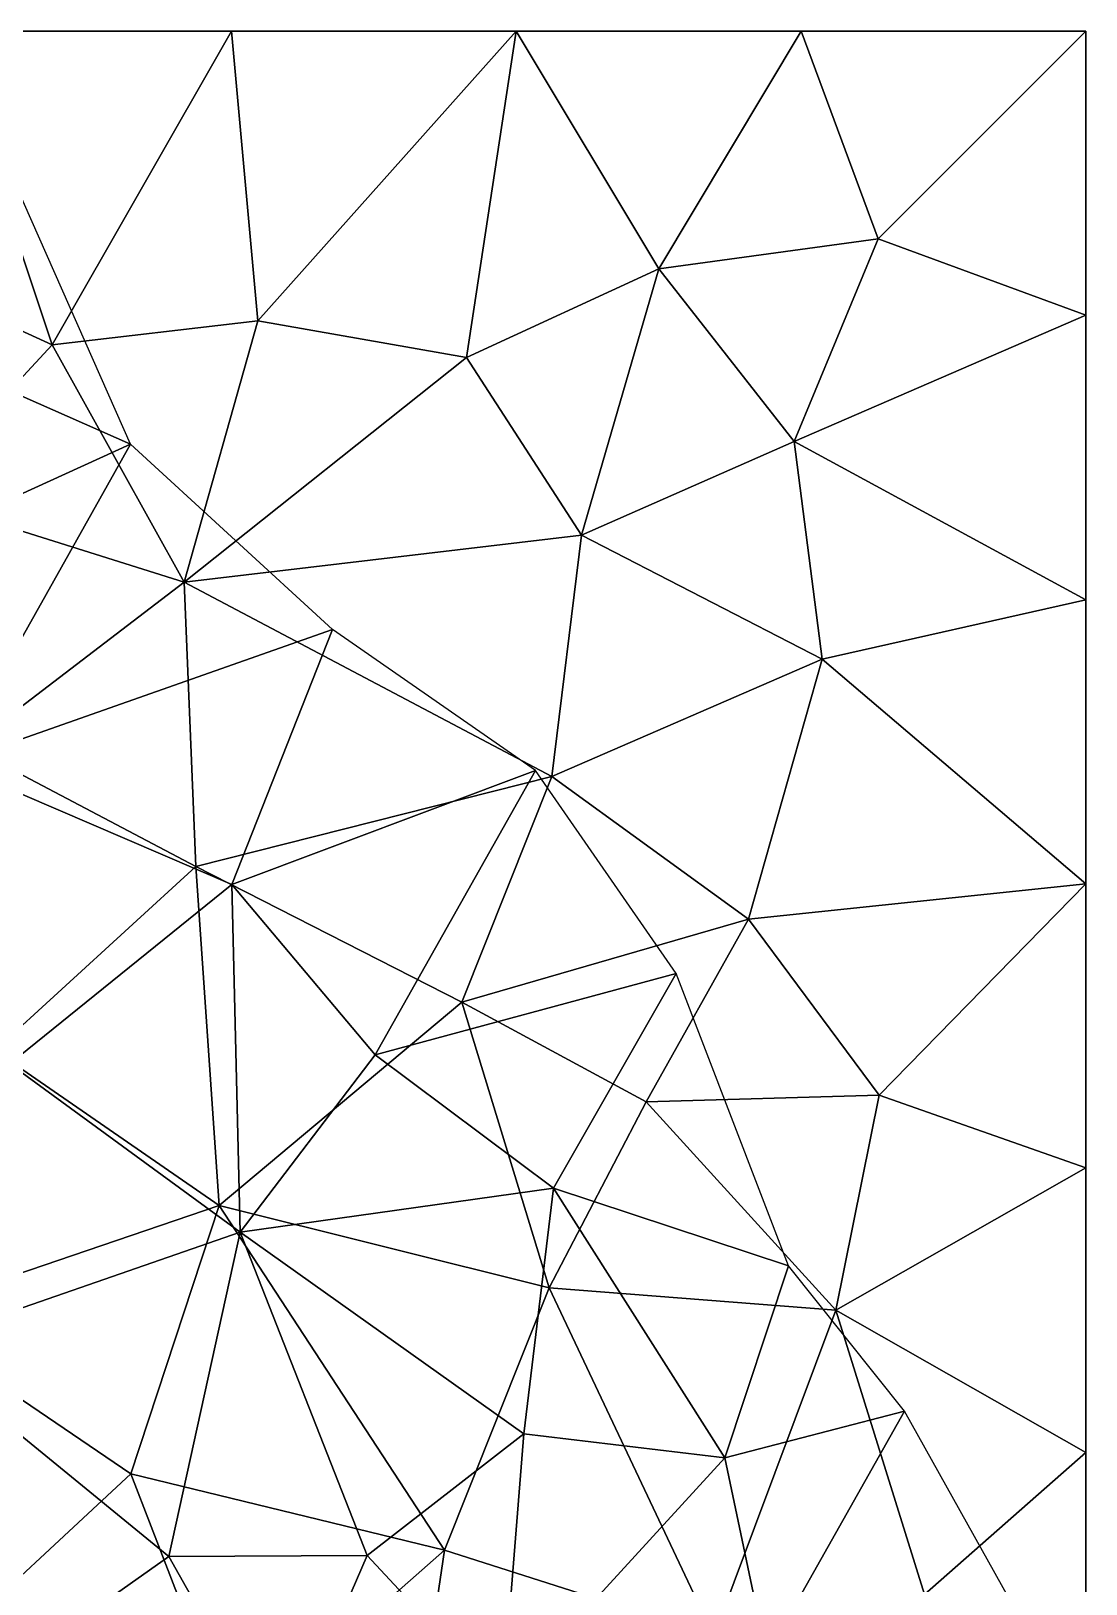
# Model space of a CAD drawing. Extents: x 0 to 12, y 0 to 12.
# Drawn here: x 9.22 to 12, y 7.906 to 12 of the extents above; entities that cross this region are included whole.
import ezdxf

# ---------------------------------------------------------------- set-up
doc = ezdxf.new("R2010")
doc.units = 0
doc.header["$MEASUREMENT"] = 0
doc.layers.add('Faces', color=7, linetype='CONTINUOUS')

msp = doc.modelspace()

# ---------------------------------------------------------------- linework, layer by layer
at = {"layer": 'Faces'}
for points in [[(8.5001, 12, 3.5), (8.8313, 12, 2.9385), (9.3804, 12, 3.8722)], [(9.3804, 12, 3.8722), (8.7892, 12, 4.0434), (8.5001, 12, 3.5)], [(9.4528, 12, 6.7786), (8.5293, 12, 6.9073), (8.8217, 12, 6.2106)], [(9.001, 12, 7.4975), (8.5293, 12, 6.9073), (9.4528, 12, 6.7786)], [(9.001, 12, 7.4975), (9.4038, 12, 8.0524), (8.6203, 12, 8.2549)], [(8.6203, 12, 8.2549), (9.4038, 12, 8.0524), (9.3203, 12, 8.7329)], [(9.3203, 12, 8.7329), (8.7236, 12, 9.0807), (8.6203, 12, 8.2549)], [(8.7236, 12, 9.0807), (9.6288, 12, 9.1553), (9.4521, 12, 9.6475)], [(9.4521, 12, 9.6475), (9.0274, 12, 9.9432), (8.7236, 12, 9.0807)], [(9.3203, 12, 8.7329), (9.6288, 12, 9.1553), (8.7236, 12, 9.0807)], [(9.0002, 12), (8.7459, 11.2365), (9.4818, 10.9109)], [(8.999, 12, 12), (9.2761, 11.1728, 12), (8.7804, 11.3998, 12)], [(8.8353, 12, 4.6572), (8.7892, 12, 4.0434), (9.3804, 12, 3.8722)], [(8.8217, 12, 6.2106), (9.7622, 12, 6.1055), (9.4528, 12, 6.7786)], [(9.0137, 12, 5.4355), (9.7622, 12, 6.1055), (8.8217, 12, 6.2106)], [(8.8313, 12, 2.9385), (9.7331, 12, 3.3385), (9.3804, 12, 3.8722)], [(9.4585, 12, 2.7608), (8.8313, 12, 2.9385), (9.1095, 12, 2.0957)], [(9.4585, 12, 2.7608), (9.7331, 12, 3.3385), (8.8313, 12, 2.9385)], [(8.8353, 12, 4.6572), (9.5186, 12, 4.7419), (9.0137, 12, 5.4355)], [(9.3804, 12, 3.8722), (9.5186, 12, 4.7419), (8.8353, 12, 4.6572)], [(9.0631, 12, 11.1672), (8.8674, 12, 10.4354), (9.6173, 12, 10.5422)], [(8.8674, 12, 10.4354), (9.0274, 12, 9.9432), (9.6173, 12, 10.5422)], [(9.5725, 12, 1.4776), (9.1095, 12, 2.0957), (8.8748, 12, 1.3822)], [(9.0838, 12, 0.7044), (9.5725, 12, 1.4776), (8.8748, 12, 1.3822)], [(8.999, 12, 12), (9.5729, 12, 11.446), (9.7482, 12, 12)], [(9.0631, 12, 11.1672), (9.5729, 12, 11.446), (8.999, 12, 12)], [(9.7482, 12, 12), (9.2761, 11.1728, 12), (8.999, 12, 12)], [(9.4528, 12, 6.7786), (9.8985, 12, 7.5777), (9.001, 12, 7.4975)], [(9.8985, 12, 7.5777), (9.4038, 12, 8.0524), (9.001, 12, 7.4975)], [(9.0137, 12, 5.4355), (9.5186, 12, 4.7419), (9.8093, 12, 5.3661)], [(9.8093, 12, 5.3661), (9.7622, 12, 6.1055), (9.0137, 12, 5.4355)], [(9.6173, 12, 10.5422), (9.0274, 12, 9.9432), (9.4521, 12, 9.6475)], [(9.6173, 12, 10.5422), (9.5729, 12, 11.446), (9.0631, 12, 11.1672)], [(9.7857, 12, 0.8064), (9.5725, 12, 1.4776), (9.0838, 12, 0.7044)], [(9.5725, 12, 1.4776), (9.6778, 12, 2.039), (9.1095, 12, 2.0957)], [(9.1095, 12, 2.0957), (9.6778, 12, 2.039), (9.4585, 12, 2.7608)], [(9.8176, 11.2361, 12), (9.2761, 11.1728, 12), (9.7482, 12, 12)], [(10.1421, 12, 9.0544), (9.6288, 12, 9.1553), (9.3203, 12, 8.7329)], [(10.5006, 12, 8.2481), (10.1421, 12, 9.0544), (9.3203, 12, 8.7329)], [(9.3203, 12, 8.7329), (9.4038, 12, 8.0524), (10.5006, 12, 8.2481)], [(9.7331, 12, 3.3385), (9.9173, 12, 4.0318), (9.3804, 12, 3.8722)], [(9.9173, 12, 4.0318), (9.5186, 12, 4.7419), (9.3804, 12, 3.8722)], [(10.5006, 12, 8.2481), (9.4038, 12, 8.0524), (9.8985, 12, 7.5777)], [(9.4521, 12, 9.6475), (10.0483, 12, 9.9566), (9.6173, 12, 10.5422)], [(9.6288, 12, 9.1553), (10.0483, 12, 9.9566), (9.4521, 12, 9.6475)], [(10.3019, 12, 6.7719), (9.8985, 12, 7.5777), (9.4528, 12, 6.7786)], [(9.4528, 12, 6.7786), (9.7622, 12, 6.1055), (10.3019, 12, 6.7719)], [(10.1971, 12, 2.8854), (9.7331, 12, 3.3385), (9.4585, 12, 2.7608)], [(9.4585, 12, 2.7608), (9.6778, 12, 2.039), (10.1971, 12, 2.8854)], [(9.8093, 12, 5.3661), (9.5186, 12, 4.7419), (10.1736, 12, 4.5297)], [(10.1736, 12, 4.5297), (9.5186, 12, 4.7419), (9.9173, 12, 4.0318)], [(9.5725, 12, 1.4776), (10.2341, 12, 1.1728), (10.1975, 12, 1.8023)], [(10.1975, 12, 1.8023), (9.6778, 12, 2.039), (9.5725, 12, 1.4776)], [(9.7857, 12, 0.8064), (10.2341, 12, 1.1728), (9.5725, 12, 1.4776)], [(10.1149, 12, 11.2367), (9.5729, 12, 11.446), (9.6173, 12, 10.5422)], [(9.7482, 12, 12), (9.5729, 12, 11.446), (10.1149, 12, 11.2367)], [(9.6173, 12, 10.5422), (10.0483, 12, 9.9566), (10.2981, 12, 10.5799)], [(9.6173, 12, 10.5422), (10.2981, 12, 10.5799), (10.1149, 12, 11.2367)], [(10.1421, 12, 9.0544), (10.0483, 12, 9.9566), (9.6288, 12, 9.1553)], [(10.4293, 12, 2.3439), (9.6778, 12, 2.039), (10.1975, 12, 1.8023)], [(10.1971, 12, 2.8854), (9.6778, 12, 2.039), (10.4293, 12, 2.3439)], [(10.3041, 12, 3.6267), (9.7331, 12, 3.3385), (10.1971, 12, 2.8854)], [(10.3041, 12, 3.6267), (9.9173, 12, 4.0318), (9.7331, 12, 3.3385)], [(9.7482, 12, 12), (10.1149, 12, 11.2367), (10.4986, 12, 12)], [(10.4986, 12, 12), (9.8176, 11.2361, 12), (9.7482, 12, 12)], [(10.4795, 12, 5.9204), (9.7622, 12, 6.1055), (9.8093, 12, 5.3661)], [(10.3019, 12, 6.7719), (9.7622, 12, 6.1055), (10.4795, 12, 5.9204)], [(10.1736, 12, 4.5297), (10.4174, 12, 5.2861), (9.8093, 12, 5.3661)], [(9.8093, 12, 5.3661), (10.4174, 12, 5.2861), (10.4795, 12, 5.9204)], [(10.4986, 12, 12), (10.3673, 11.1395, 12), (9.8176, 11.2361, 12)], [(10.3019, 12, 6.7719), (10.8352, 12, 6.9094), (9.8985, 12, 7.5777)], [(9.8985, 12, 7.5777), (10.8352, 12, 6.9094), (11.0265, 12, 7.4258)], [(10.5006, 12, 8.2481), (9.8985, 12, 7.5777), (11.0265, 12, 7.4258)], [(10.1736, 12, 4.5297), (9.9173, 12, 4.0318), (10.3041, 12, 3.6267)], [(10.2981, 12, 10.5799), (10.0483, 12, 9.9566), (10.6868, 12, 9.7487)], [(10.6868, 12, 9.7487), (10.0483, 12, 9.9566), (10.1421, 12, 9.0544)], [(10.1149, 12, 11.2367), (10.6659, 12, 11.4378), (10.4986, 12, 12)], [(10.1149, 12, 11.2367), (10.2981, 12, 10.5799), (10.9001, 12, 10.9)], [(10.9001, 12, 10.9), (10.6659, 12, 11.4378), (10.1149, 12, 11.2367)], [(10.1421, 12, 9.0544), (10.7831, 12, 9.062), (10.6868, 12, 9.7487)], [(10.5006, 12, 8.2481), (10.7831, 12, 9.062), (10.1421, 12, 9.0544)], [(11.0472, 12, 4.2664), (10.1736, 12, 4.5297), (10.3041, 12, 3.6267)], [(11.0472, 12, 4.2664), (10.7167, 12, 4.7507), (10.1736, 12, 4.5297)], [(10.7167, 12, 4.7507), (10.4174, 12, 5.2861), (10.1736, 12, 4.5297)], [(10.1971, 12, 2.8854), (10.4293, 12, 2.3439), (10.9161, 12, 2.6756)], [(10.9161, 12, 2.6756), (10.6671, 12, 3.1592), (10.1971, 12, 2.8854)], [(10.1971, 12, 2.8854), (10.6671, 12, 3.1592), (10.3041, 12, 3.6267)], [(10.1975, 12, 1.8023), (10.2341, 12, 1.1728), (10.6927, 12, 1.5263)], [(10.1975, 12, 1.8023), (10.6927, 12, 1.5263), (10.4293, 12, 2.3439)], [(10.2981, 12, 10.5799), (11.1798, 12, 10.2528), (10.9001, 12, 10.9)], [(10.6868, 12, 9.7487), (11.1798, 12, 10.2528), (10.2981, 12, 10.5799)], [(10.4795, 12, 5.9204), (10.8352, 12, 6.9094), (10.3019, 12, 6.7719)], [(10.3041, 12, 3.6267), (11.1205, 12, 3.4596), (11.0472, 12, 4.2664)], [(10.3041, 12, 3.6267), (10.6671, 12, 3.1592), (11.1205, 12, 3.4596)], [(10.8742, 11.3731, 12), (10.3673, 11.1395, 12), (10.4986, 12, 12)], [(11.0295, 12, 5.2466), (10.4174, 12, 5.2861), (10.7167, 12, 4.7507)], [(10.4795, 12, 5.9204), (10.4174, 12, 5.2861), (11.0295, 12, 5.2466)], [(10.4293, 12, 2.3439), (10.6927, 12, 1.5263), (11.1739, 12, 1.826)], [(10.9161, 12, 2.6756), (10.4293, 12, 2.3439), (11.1739, 12, 1.826)], [(11.0295, 12, 5.2466), (11.0493, 12, 5.9513), (10.4795, 12, 5.9204)], [(10.4795, 12, 5.9204), (11.0493, 12, 5.9513), (11.2042, 12, 6.5005)], [(11.2042, 12, 6.5005), (10.8352, 12, 6.9094), (10.4795, 12, 5.9204)], [(11.2497, 12, 12), (10.8742, 11.3731, 12), (10.4986, 12, 12)], [(10.4986, 12, 12), (10.6659, 12, 11.4378), (11.2497, 12, 12)], [(10.5006, 12, 8.2481), (11.3952, 12, 7.9765), (11.2504, 12, 8.6233)], [(11.0265, 12, 7.4258), (11.3952, 12, 7.9765), (10.5006, 12, 8.2481)], [(11.2504, 12, 8.6233), (10.7831, 12, 9.062), (10.5006, 12, 8.2481)], [(11.4539, 12, 11.4538), (10.6659, 12, 11.4378), (10.9001, 12, 10.9)], [(11.2497, 12, 12), (10.6659, 12, 11.4378), (11.4539, 12, 11.4538)], [(11.1205, 12, 3.4596), (10.6671, 12, 3.1592), (10.9161, 12, 2.6756)], [(10.6868, 12, 9.7487), (10.7831, 12, 9.062), (11.3433, 12, 9.3736)], [(10.6868, 12, 9.7487), (11.5022, 12, 9.8579), (11.1798, 12, 10.2528)], [(11.3433, 12, 9.3736), (11.5022, 12, 9.8579), (10.6868, 12, 9.7487)], [(11.0295, 12, 5.2466), (10.7167, 12, 4.7507), (11.4311, 12, 4.7635)], [(11.4311, 12, 4.7635), (10.7167, 12, 4.7507), (11.0472, 12, 4.2664)], [(11.3433, 12, 9.3736), (10.7831, 12, 9.062), (11.2504, 12, 8.6233)], [(11.2042, 12, 6.5005), (11.4754, 12, 7.0323), (10.8352, 12, 6.9094)], [(10.8352, 12, 6.9094), (11.4754, 12, 7.0323), (11.0265, 12, 7.4258)], [(11.2497, 12, 12), (11.4523, 11.4527, 12), (10.8742, 11.3731, 12)], [(10.9001, 12, 10.9), (11.1798, 12, 10.2528), (11.5138, 12, 10.8738)], [(11.5138, 12, 10.8738), (11.4539, 12, 11.4538), (10.9001, 12, 10.9)], [(10.9161, 12, 2.6756), (11.5217, 12, 2.6239), (11.1205, 12, 3.4596)], [(11.1739, 12, 1.826), (11.5217, 12, 2.6239), (10.9161, 12, 2.6756)], [(11.0265, 12, 7.4258), (11.4754, 12, 7.0323), (11.3952, 12, 7.9765)], [(11.4311, 12, 4.7635), (11.5148, 12, 5.6212), (11.0295, 12, 5.2466)], [(11.5148, 12, 5.6212), (11.0493, 12, 5.9513), (11.0295, 12, 5.2466)], [(11.0472, 12, 4.2664), (11.1205, 12, 3.4596), (11.5865, 12, 4.1223)], [(11.5865, 12, 4.1223), (11.4311, 12, 4.7635), (11.0472, 12, 4.2664)], [(11.0493, 12, 5.9513), (11.519, 12, 6.1172), (11.2042, 12, 6.5005)], [(11.5148, 12, 5.6212), (11.519, 12, 6.1172), (11.0493, 12, 5.9513)], [(11.1205, 12, 3.4596), (11.5217, 12, 2.6239), (12, 12, 2.9988)], [(11.5865, 12, 4.1223), (11.1205, 12, 3.4596), (12, 12, 3.7473)], [(12, 12, 3.7473), (11.1205, 12, 3.4596), (12, 12, 2.9988)], [(11.5138, 12, 10.8738), (11.1798, 12, 10.2528), (12, 12, 10.4983)], [(11.1798, 12, 10.2528), (11.5022, 12, 9.8579), (12, 12, 10.4983)], [(12, 12, 6.7473), (11.4754, 12, 7.0323), (11.2042, 12, 6.5005)], [(11.2042, 12, 6.5005), (11.519, 12, 6.1172), (12, 12, 6.7473)], [(12, 12, 12), (11.4523, 11.4527, 12), (11.2497, 12, 12)], [(11.2497, 12, 12), (11.4539, 12, 11.4538), (12, 12, 12)], [(12, 12, 8.9991), (11.2504, 12, 8.6233), (12, 12, 8.2475)], [(12, 12, 8.9991), (11.3433, 12, 9.3736), (11.2504, 12, 8.6233)], [(11.2504, 12, 8.6233), (11.3952, 12, 7.9765), (12, 12, 8.2475)], [(12, 12, 9.7485), (11.3433, 12, 9.3736), (12, 12, 8.9991)], [(12, 12, 9.7485), (11.5022, 12, 9.8579), (11.3433, 12, 9.3736)], [(12, 12, 8.2475), (11.3952, 12, 7.9765), (12, 12, 7.4972)], [(11.3952, 12, 7.9765), (11.4754, 12, 7.0323), (12, 12, 7.4972)], [(12, 12, 5.2465), (11.4311, 12, 4.7635), (12, 12, 4.4972)], [(12, 12, 4.4972), (11.4311, 12, 4.7635), (11.5865, 12, 4.1223)], [(12, 12, 5.2465), (11.5148, 12, 5.6212), (11.4311, 12, 4.7635)], [(12, 11.2511, 12), (11.4523, 11.4527, 12), (12, 12, 12)], [(12, 12, 11.2493), (11.4539, 12, 11.4538), (11.5138, 12, 10.8738)], [(12, 12, 12), (11.4539, 12, 11.4538), (12, 12, 11.2493)], [(12, 12, 7.4972), (11.4754, 12, 7.0323), (12, 12, 6.7473)], [(12, 12, 10.4983), (11.5022, 12, 9.8579), (12, 12, 9.7485)], [(12, 12, 11.2493), (11.5138, 12, 10.8738), (12, 12, 10.4983)], [(12, 12, 5.996), (11.5148, 12, 5.6212), (12, 12, 5.2465)], [(12, 12, 5.996), (11.519, 12, 6.1172), (11.5148, 12, 5.6212)], [(12, 12, 6.7473), (11.519, 12, 6.1172), (12, 12, 5.996)], [(12, 12, 4.4972), (11.5865, 12, 4.1223), (12, 12, 3.7473)], [(12, 11.2501, 7.8723), (12, 11.3432, 8.6233), (12, 12, 8.2475)], [(12, 12, 5.996), (12, 11.4819, 5.6456), (12, 11.1068, 6.1461)], [(12, 12, 10.4983), (12, 11.5144, 10.8738), (12, 12, 11.2493)], [(12, 12, 7.4972), (12, 11.2501, 7.8723), (12, 12, 8.2475)], [(12, 12, 3.7473), (12, 11.5211, 4.1223), (12, 12, 4.4972)], [(12, 11.5211, 4.1223), (12, 11.1882, 4.6509), (12, 12, 4.4972)], [(12, 12, 5.2465), (12, 11.1882, 4.6509), (12, 11.0003, 5.2466)], [(12, 12, 4.4972), (12, 11.1882, 4.6509), (12, 12, 5.2465)], [(12, 12, 8.2475), (12, 11.3432, 8.6233), (12, 12, 8.9991)], [(12, 12, 5.2465), (12, 11.4819, 5.6456), (12, 12, 5.996)], [(12, 11.0003, 5.2466), (12, 11.4819, 5.6456), (12, 12, 5.2465)], [(12, 12, 3.7473), (12, 11.2447, 3.5979), (12, 11.5211, 4.1223)], [(12, 12, 2.9988), (12, 11.2447, 3.5979), (12, 12, 3.7473)], [(12, 12, 6.7473), (12, 11.4866, 6.5459), (12, 11.1787, 7.0033)], [(12, 11.3432, 8.6233), (12, 11.4584, 9.2801), (12, 12, 8.9991)], [(12, 12, 9.7485), (12, 11.4584, 9.2801), (12, 11.3381, 9.8782)], [(12, 12, 7.4972), (12, 11.1787, 7.0033), (12, 11.2501, 7.8723)], [(12, 12, 6.7473), (12, 11.1787, 7.0033), (12, 12, 7.4972)], [(12, 12, 10.4983), (12, 11.1882, 10.438), (12, 11.5144, 10.8738)], [(12, 12, 5.996), (12, 11.4866, 6.5459), (12, 12, 6.7473)], [(12, 12, 12), (12, 11.4541, 11.4536), (12, 11.2511, 12)], [(12, 12, 11.2493), (12, 11.4541, 11.4536), (12, 12, 12)], [(12, 11.5144, 10.8738), (12, 11.4541, 11.4536), (12, 12, 11.2493)], [(12, 12, 8.9991), (12, 11.4584, 9.2801), (12, 12, 9.7485)], [(12, 11.1068, 6.1461), (12, 11.4866, 6.5459), (12, 12, 5.996)], [(12, 12, 9.7485), (12, 11.3381, 9.8782), (12, 12, 10.4983)], [(12, 11.3381, 9.8782), (12, 11.1882, 10.438), (12, 12, 10.4983)], [(12, 10.9138, 4.0897), (12, 11.1882, 4.6509), (12, 11.5211, 4.1223)], [(12, 11.5211, 4.1223), (12, 11.2447, 3.5979), (12, 10.9138, 4.0897)], [(12, 11.5144, 10.8738), (12, 11.1882, 10.438), (12, 10.9011, 10.9004)], [(12, 10.9011, 10.9004), (12, 11.4541, 11.4536), (12, 11.5144, 10.8738)], [(12, 11.1787, 7.0033), (12, 11.4866, 6.5459), (12, 11.1068, 6.1461)], [(12, 11.1068, 6.1461), (12, 11.4819, 5.6456), (12, 11.0003, 5.2466)], [(11.4523, 11.4527, 12), (11.2313, 10.9182, 12), (10.8742, 11.3731, 12)], [(12, 11.2511, 12), (11.2313, 10.9182, 12), (11.4523, 11.4527, 12)], [(12, 10.7596, 8.8003), (12, 11.4584, 9.2801), (12, 11.3432, 8.6233)], [(12, 11.3381, 9.8782), (12, 11.4584, 9.2801), (12, 10.8605, 9.4018)], [(12, 10.8605, 9.4018), (12, 11.4584, 9.2801), (12, 10.7596, 8.8003)], [(12, 11.2511, 12), (12, 11.4541, 11.4536), (12, 10.6655, 11.4373)], [(12, 10.6655, 11.4373), (12, 11.4541, 11.4536), (12, 10.9011, 10.9004)], [(8.7804, 11.3998, 12), (9.2761, 11.1728, 12), (8.9049, 10.7734, 12)], [(10.6709, 10.6711, 12), (10.3673, 11.1395, 12), (10.8742, 11.3731, 12)], [(10.8742, 11.3731, 12), (11.2313, 10.9182, 12), (10.6709, 10.6711, 12)], [(12, 10.5006, 8.2481), (12, 11.3432, 8.6233), (12, 11.2501, 7.8723)], [(12, 10.5006, 8.2481), (12, 10.7596, 8.8003), (12, 11.3432, 8.6233)], [(12, 10.7231, 10.1554), (12, 11.1882, 10.438), (12, 11.3381, 9.8782)], [(12, 10.7231, 10.1554), (12, 11.3381, 9.8782), (12, 10.8605, 9.4018)], [(8.7459, 11.2365), (8.9369, 10.6625), (9.4818, 10.9109)], [(9.8176, 11.2361, 12), (9.6237, 10.5476, 12), (9.2761, 11.1728, 12)], [(9.8176, 11.2361, 12), (10.3673, 11.1395, 12), (9.6237, 10.5476, 12)], [(12, 10.5009, 12), (11.2313, 10.9182, 12), (12, 11.2511, 12)], [(12, 11.2511, 12), (12, 10.6655, 11.4373), (12, 10.5009, 12)], [(12, 11.2501, 7.8723), (12, 10.6493, 7.4843), (12, 10.5006, 8.2481)], [(12, 11.1787, 7.0033), (12, 10.6493, 7.4843), (12, 11.2501, 7.8723)], [(12, 10.9138, 4.0897), (12, 10.2695, 4.6067), (12, 11.1882, 4.6509)], [(12, 11.1882, 4.6509), (12, 10.2695, 4.6067), (12, 11.0003, 5.2466)], [(12, 10.9011, 10.9004), (12, 11.1882, 10.438), (12, 10.7231, 10.1554)], [(12, 10.3793, 6.6856), (12, 11.1787, 7.0033), (12, 11.1068, 6.1461)], [(12, 10.3793, 6.6856), (12, 10.6493, 7.4843), (12, 11.1787, 7.0033)], [(9.2761, 11.1728, 12), (9.6237, 10.5476, 12), (8.9049, 10.7734, 12)], [(9.6237, 10.5476, 12), (10.3673, 11.1395, 12), (10.6709, 10.6711, 12)], [(12, 11.0003, 5.2466), (12, 10.3765, 5.5682), (12, 11.1068, 6.1461)], [(12, 11.1068, 6.1461), (12, 10.3765, 5.5682), (12, 10.3793, 6.6856)], [(12, 10.2695, 4.6067), (12, 10.3765, 5.5682), (12, 11.0003, 5.2466)], [(9.4818, 10.9109), (8.9369, 10.6625), (9.0086, 10.068)], [(9.4818, 10.9109), (9.0086, 10.068), (10.0146, 10.4225)], [(10.6709, 10.6711, 12), (11.2313, 10.9182, 12), (11.3045, 10.3446, 12)], [(11.3045, 10.3446, 12), (11.2313, 10.9182, 12), (12, 10.5009, 12)], [(12, 10.1146, 11.2368), (12, 10.6655, 11.4373), (12, 10.9011, 10.9004)], [(12, 10.9011, 10.9004), (12, 9.8066, 10.7565), (12, 10.1146, 11.2368)], [(12, 10.7231, 10.1554), (12, 9.8066, 10.7565), (12, 10.9011, 10.9004)], [(12, 10.7596, 8.8003), (12, 10.4357, 9.1639), (12, 10.8605, 9.4018)], [(12, 10.8605, 9.4018), (12, 10.4357, 9.1639), (12, 10.7231, 10.1554)], [(8.9049, 10.7734, 12), (9.6237, 10.5476, 12), (9.0554, 10.1133, 12)], [(12, 10.0472, 8.6876), (12, 10.4357, 9.1639), (12, 10.7596, 8.8003)], [(12, 10.5006, 8.2481), (12, 10.0472, 8.6876), (12, 10.7596, 8.8003)], [(12, 9.9588, 10.2066), (12, 10.7231, 10.1554), (12, 9.9727, 9.3147)], [(12, 9.9588, 10.2066), (12, 9.8066, 10.7565), (12, 10.7231, 10.1554)], [(12, 10.7231, 10.1554), (12, 10.4357, 9.1639), (12, 9.9727, 9.3147)], [(10.6709, 10.6711, 12), (10.5925, 10.0351, 12), (9.6237, 10.5476, 12)], [(11.3045, 10.3446, 12), (10.5925, 10.0351, 12), (10.6709, 10.6711, 12)], [(12, 10.5009, 12), (12, 10.6655, 11.4373), (12, 10.1146, 11.2368)], [(12, 10.5006, 8.2481), (12, 10.6493, 7.4843), (12, 9.9344, 7.5061)], [(12, 9.9344, 7.5061), (12, 10.6493, 7.4843), (12, 10.3793, 6.6856)], [(9.0554, 10.1133, 12), (9.6237, 10.5476, 12), (9.6545, 9.7979, 12)], [(9.6237, 10.5476, 12), (10.5925, 10.0351, 12), (9.6545, 9.7979, 12)], [(11.3045, 10.3446, 12), (12, 10.5009, 12), (12, 9.752, 12)], [(12, 10.5009, 12), (12, 10.1146, 11.2368), (12, 9.752, 12)], [(12, 9.9344, 7.5061), (12, 9.4601, 8.455), (12, 10.5006, 8.2481)], [(12, 9.4601, 8.455), (12, 10.0472, 8.6876), (12, 10.5006, 8.2481)], [(10.0146, 10.4225), (9.0086, 10.068), (9.7491, 9.7504)], [(9.7491, 9.7504), (10.5493, 10.051), (10.0146, 10.4225)], [(12, 9.9727, 9.3147), (12, 10.4357, 9.1639), (12, 10.0472, 8.6876)], [(12, 10.3793, 6.6856), (12, 9.6302, 6.8103), (12, 9.9344, 7.5061)], [(12, 9.8693, 6.0533), (12, 9.6302, 6.8103), (12, 10.3793, 6.6856)], [(12, 10.3793, 6.6856), (12, 10.3765, 5.5682), (12, 9.8693, 6.0533)], [(12, 9.8693, 6.0533), (12, 10.3765, 5.5682), (12, 9.751, 5.2498)], [(12, 9.751, 5.2498), (12, 10.3765, 5.5682), (12, 10.2695, 4.6067)], [(11.1111, 9.6585, 12), (10.5925, 10.0351, 12), (11.3045, 10.3446, 12)], [(11.1111, 9.6585, 12), (11.3045, 10.3446, 12), (12, 9.752, 12)], [(9.1239, 9.3123, 12), (9.0554, 10.1133, 12), (9.6545, 9.7979, 12)], [(12, 9.2918, 11.0024), (12, 9.3777, 11.5678), (12, 10.1146, 11.2368)], [(12, 10.1146, 11.2368), (12, 9.8066, 10.7565), (12, 9.2918, 11.0024)], [(12, 10.1146, 11.2368), (12, 9.3777, 11.5678), (12, 9.752, 12)], [(9.7491, 9.7504), (9.0086, 10.068), (9.1642, 9.2775)], [(9.6545, 9.7979, 12), (10.5925, 10.0351, 12), (10.3552, 9.4397, 12)], [(9.7491, 9.7504), (10.127, 9.3011), (10.5493, 10.051)], [(10.5493, 10.051), (10.127, 9.3011), (10.9202, 9.516)], [(10.3552, 9.4397, 12), (10.5925, 10.0351, 12), (11.1111, 9.6585, 12)], [(12, 9.4776, 9.0273), (12, 10.0472, 8.6876), (12, 9.4601, 8.455)], [(12, 9.9727, 9.3147), (12, 10.0472, 8.6876), (12, 9.4776, 9.0273)], [(12, 9.0909, 9.4496), (12, 9.3588, 10.0185), (12, 9.9727, 9.3147)], [(12, 9.9727, 9.3147), (12, 9.4776, 9.0273), (12, 9.0909, 9.4496)], [(12, 9.9727, 9.3147), (12, 9.3588, 10.0185), (12, 9.9588, 10.2066)], [(12, 9.3588, 10.0185), (12, 9.8066, 10.7565), (12, 9.9588, 10.2066)], [(12, 9.001, 7.4975), (12, 9.4601, 8.455), (12, 9.9344, 7.5061)], [(12, 9.9344, 7.5061), (12, 9.6302, 6.8103), (12, 9.001, 7.4975)], [(12, 9.751, 5.2498), (12, 9.2884, 5.6791), (12, 9.8693, 6.0533)], [(12, 9.0887, 6.2778), (12, 9.6302, 6.8103), (12, 9.8693, 6.0533)], [(12, 9.8693, 6.0533), (12, 9.2884, 5.6791), (12, 9.0887, 6.2778)], [(9.716, 8.9038, 12), (9.1239, 9.3123, 12), (9.6545, 9.7979, 12)], [(9.6545, 9.7979, 12), (10.3552, 9.4397, 12), (9.716, 8.9038, 12)], [(12, 9.2918, 11.0024), (12, 9.8066, 10.7565), (12, 9.3588, 10.0185)], [(9.7491, 9.7504), (9.1642, 9.2775), (9.7715, 8.8338)], [(9.7715, 8.8338), (10.127, 9.3011), (9.7491, 9.7504)], [(12, 9.752, 12), (11.455, 9.1945, 12), (11.1111, 9.6585, 12)], [(12, 9.0034, 12), (11.455, 9.1945, 12), (12, 9.752, 12)], [(12, 9.752, 12), (12, 9.3777, 11.5678), (12, 9.0034, 12)], [(11.1111, 9.6585, 12), (10.8408, 9.1769, 12), (10.3552, 9.4397, 12)], [(11.455, 9.1945, 12), (10.8408, 9.1769, 12), (11.1111, 9.6585, 12)], [(12, 9.6302, 6.8103), (12, 9.0315, 6.8774), (12, 9.001, 7.4975)], [(12, 9.0887, 6.2778), (12, 9.0315, 6.8774), (12, 9.6302, 6.8103)], [(10.9202, 9.516), (10.127, 9.3011), (10.5972, 8.9496)], [(10.9202, 9.516), (10.5972, 8.9496), (11.2162, 8.7448)], [(12, 8.9392, 8.8275), (12, 9.4776, 9.0273), (12, 9.4601, 8.455)], [(12, 9.4776, 9.0273), (12, 8.9392, 8.8275), (12, 9.0909, 9.4496)], [(12, 9.001, 7.4975), (12, 8.8729, 8.1478), (12, 9.4601, 8.455)], [(12, 8.8729, 8.1478), (12, 8.9392, 8.8275), (12, 9.4601, 8.455)], [(9.716, 8.9038, 12), (10.3552, 9.4397, 12), (10.5856, 8.6873, 12)], [(10.3552, 9.4397, 12), (10.8408, 9.1769, 12), (10.5856, 8.6873, 12)], [(12, 8.7652, 11.3907), (12, 9.3777, 11.5678), (12, 9.2918, 11.0024)], [(12, 9.0034, 12), (12, 9.3777, 11.5678), (12, 8.7652, 11.3907)], [(12, 8.7862, 10.2784), (12, 9.3588, 10.0185), (12, 9.0909, 9.4496)], [(12, 9.2918, 11.0024), (12, 9.3588, 10.0185), (12, 8.7862, 10.2784)], [(8.8676, 8.6149, 12), (9.1239, 9.3123, 12), (9.716, 8.9038, 12)], [(10.5972, 8.9496), (10.127, 9.3011), (9.7715, 8.8338)], [(9.7715, 8.8338), (9.1642, 9.2775), (8.9054, 8.5331)], [(12, 8.7862, 10.2784), (12, 8.7759, 10.8242), (12, 9.2918, 11.0024)], [(12, 9.2918, 11.0024), (12, 8.7759, 10.8242), (12, 8.7652, 11.3907)], [(10.5856, 8.6873, 12), (10.8408, 9.1769, 12), (11.3413, 8.6283, 12)], [(11.3413, 8.6283, 12), (10.8408, 9.1769, 12), (11.455, 9.1945, 12)], [(11.3413, 8.6283, 12), (11.455, 9.1945, 12), (12, 9.0034, 12)], [(12, 7.9789, 9.7493), (12, 8.7862, 10.2784), (12, 9.0909, 9.4496)], [(12, 9.0909, 9.4496), (12, 8.2381, 9.1784), (12, 7.9789, 9.7493)], [(12, 8.9392, 8.8275), (12, 8.2381, 9.1784), (12, 9.0909, 9.4496)], [(12, 9.001, 7.4975), (12, 9.0315, 6.8774), (12, 8.4741, 6.6491)], [(12, 8.2532, 12), (11.3413, 8.6283, 12), (12, 9.0034, 12)], [(12, 9.0034, 12), (12, 8.7652, 11.3907), (12, 8.2532, 12)], [(12, 8.2602, 7.7768), (12, 8.8729, 8.1478), (12, 9.001, 7.4975)], [(12, 9.001, 7.4975), (12, 8.4741, 6.6491), (12, 8.2602, 7.7768)], [(10.5186, 8.3024), (10.5972, 8.9496), (9.7715, 8.8338)], [(10.5186, 8.3024), (11.0482, 8.2385), (10.5972, 8.9496)], [(10.5972, 8.9496), (11.0482, 8.2385), (11.2162, 8.7448)], [(12, 8.3562, 8.5627), (12, 8.9392, 8.8275), (12, 8.8729, 8.1478)], [(12, 8.3562, 8.5627), (12, 8.2381, 9.1784), (12, 8.9392, 8.8275)], [(9.716, 8.9038, 12), (9.4834, 8.1968, 12), (8.8676, 8.6149, 12)], [(10.3096, 7.9954, 12), (9.4834, 8.1968, 12), (9.716, 8.9038, 12)], [(10.5856, 8.6873, 12), (10.3096, 7.9954, 12), (9.716, 8.9038, 12)], [(12, 8.3562, 8.5627), (12, 8.8729, 8.1478), (12, 8.2602, 7.7768)], [(8.9054, 8.5331), (9.5833, 7.9785), (9.7715, 8.8338)], [(9.5833, 7.9785), (10.1061, 7.9812), (9.7715, 8.8338)], [(9.7715, 8.8338), (10.1061, 7.9812), (10.5186, 8.3024)], [(12, 8.2536, 10.9828), (12, 8.7862, 10.2784), (12, 7.9789, 9.7493)], [(12, 8.2536, 10.9828), (12, 8.7759, 10.8242), (12, 8.7862, 10.2784)], [(12, 8.7652, 11.3907), (12, 8.7759, 10.8242), (12, 8.2536, 10.9828)], [(12, 7.9471, 11.4913), (12, 8.7652, 11.3907), (12, 8.2536, 10.9828)], [(12, 8.2532, 12), (12, 8.7652, 11.3907), (12, 7.9471, 11.4913)], [(11.0482, 8.2385), (11.522, 8.3623), (11.2162, 8.7448)], [(11.0191, 7.7685, 12), (10.3096, 7.9954, 12), (10.5856, 8.6873, 12)], [(10.5856, 8.6873, 12), (11.3413, 8.6283, 12), (11.0191, 7.7685, 12)], [(9.4834, 8.1968, 12), (8.9661, 7.7165, 12), (8.8676, 8.6149, 12)], [(11.3413, 8.6283, 12), (11.575, 7.8785, 12), (11.0191, 7.7685, 12)], [(12, 8.2532, 12), (11.575, 7.8785, 12), (11.3413, 8.6283, 12)], [(8.9054, 8.5331), (9.1086, 7.6443), (9.5833, 7.9785)], [(11.1584, 7.7166), (11.522, 8.3623), (11.0482, 8.2385)], [(12, 7.5062), (11.522, 8.3623), (11.1584, 7.7166)], [(12, 8.2602, 7.7768), (12, 7.824, 8.2289), (12, 8.3562, 8.5627)], [(12, 8.3562, 8.5627), (12, 7.824, 8.2289), (12, 7.6406, 8.9885)], [(12, 7.6406, 8.9885), (12, 8.2381, 9.1784), (12, 8.3562, 8.5627)], [(10.5186, 8.3024), (10.1061, 7.9812), (10.4622, 7.5984)], [(10.4622, 7.5984), (11.0482, 8.2385), (10.5186, 8.3024)], [(11.1584, 7.7166), (11.0482, 8.2385), (10.4622, 7.5984)], [(12, 7.5038, 12), (11.575, 7.8785, 12), (12, 8.2532, 12)], [(12, 7.4462, 11.1726), (12, 7.9471, 11.4913), (12, 8.2536, 10.9828)], [(12, 8.2536, 10.9828), (12, 7.4547, 10.4032), (12, 7.4462, 11.1726)], [(12, 7.9789, 9.7493), (12, 7.4547, 10.4032), (12, 8.2536, 10.9828)], [(12, 8.2532, 12), (12, 7.9471, 11.4913), (12, 7.5038, 12)], [(12, 7.9789, 9.7493), (12, 8.2381, 9.1784), (12, 7.6406, 8.9885)], [(9.7512, 7.5023, 12), (8.9661, 7.7165, 12), (9.4834, 8.1968, 12)], [(9.7512, 7.5023, 12), (9.4834, 8.1968, 12), (10.3096, 7.9954, 12)], [(9.7512, 7.5023, 12), (10.3096, 7.9954, 12), (10.1159, 6.6799, 12)], [(10.1159, 6.6799, 12), (10.3096, 7.9954, 12), (11.0191, 7.7685, 12)], [(9.5833, 7.9785), (9.1086, 7.6443), (9.8785, 7.455)], [(9.8785, 7.455), (10.1061, 7.9812), (9.5833, 7.9785)], [(10.4622, 7.5984), (10.1061, 7.9812), (9.8785, 7.455)], [(12, 7.6406, 8.9885), (12, 7.3815, 9.5594), (12, 7.9789, 9.7493)], [(12, 7.3815, 9.5594), (12, 7.4547, 10.4032), (12, 7.9789, 9.7493)], [(12, 7.1278, 11.6105), (12, 7.9471, 11.4913), (12, 7.4462, 11.1726)], [(12, 7.5038, 12), (12, 7.9471, 11.4913), (12, 7.1278, 11.6105)]]:
    msp.add_3dface(points, dxfattribs=at)

doc.saveas('drawing.dxf')
